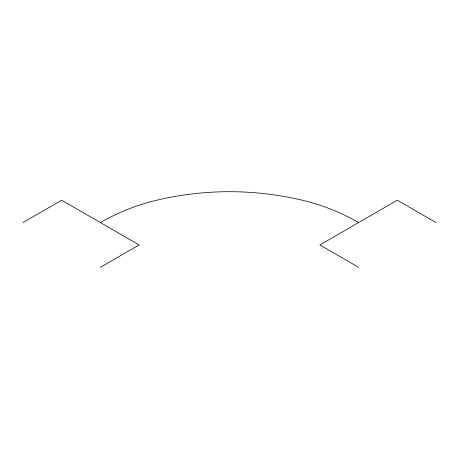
<?xml version="1.0" encoding="UTF-8"?>
<svg xmlns="http://www.w3.org/2000/svg" width="459" height="459" viewBox="0 0 459 459"><rect width="100%" height="100%" fill="white"/><g stroke="black" fill="none" stroke-linecap="round" stroke-linejoin="round"><path stroke-width="0.69" d="M22.95 222.575L61.678 200.216L139.134 244.934L100.406 267.299M436.05 222.575L397.322 200.216L319.866 244.934L358.594 267.299M358.594 222.575A208.621 208.621 0 0 0 302.808 200.348A315.172 315.172 0 0 0 156.192 200.348A208.621 208.621 0 0 0 100.406 222.575"/></g></svg>
